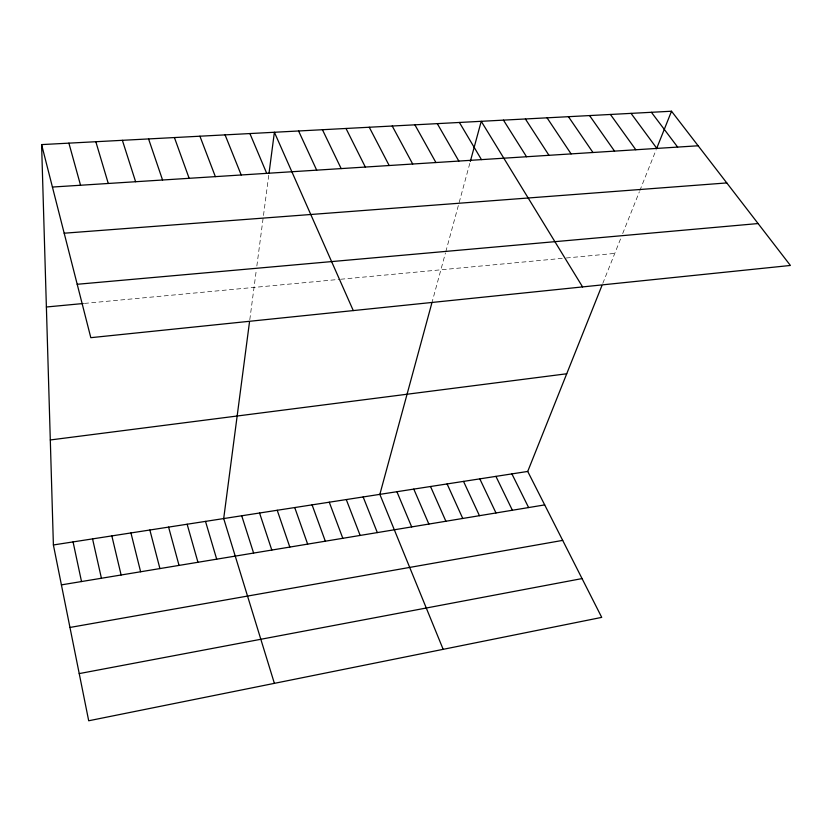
<?xml version="1.0" encoding="UTF-8"?>
<svg xmlns="http://www.w3.org/2000/svg" width="832" height="832" viewBox="0 0 832 832"><rect width="100%" height="100%" fill="white"/><g stroke="black" fill="none" stroke-linecap="round" stroke-linejoin="round"><path stroke-width="0.62" stroke-dasharray="4.16 3.12" d="M249.798 319.706L256.339 269.87M256.849 266.001L268.861 174.439M431.777 303.295L445.463 252.918M445.806 251.68L469.986 162.698M602.784 283.421L621.254 237.162M622.679 233.594L639.371 191.766M639.839 190.601L656.23 149.552M84.438 303.41L339.456 279.365M340.673 279.25L565.022 258.097M566.28 257.982L614.765 253.417"/><path stroke-width="1.25" d="M249.475 322.15L223.694 518.565L274.383 683.353M269.027 173.212L274.394 132.267L353.278 310.586M431.777 303.295L379.85 494.364L443.165 649.334M470.309 161.491L481.239 121.306L582.587 286.915M41.6 144.591L90.813 337.678L790.4 265.46L671.518 111.228L41.6 144.591L53.394 544.96L88.702 720.772L601.723 617.375L527.727 471.442L601.879 285.698M656.698 148.366L671.518 111.228M79.227 673.598L582.046 578.583M69.961 627.453L562.682 540.384M61.412 584.875L544.69 504.899M53.394 544.96L527.727 471.442M50.294 439.962L566.717 373.776M46.384 306.998L83.179 303.524M77.199 284.284L758.098 223.548M64.178 233.21L726.794 182.926M52.416 187.044L698.152 145.777M651.404 112.299L677.633 147.087M631.041 113.37L656.864 148.418M610.428 114.462L635.825 149.76M589.566 115.575L614.526 151.122M568.443 116.688L592.956 152.506M547.05 117.822L571.095 153.899M525.387 118.966L548.964 155.314M503.454 120.13L526.531 156.749M459.399 122.46L481.468 159.63M437.289 123.635L458.838 161.075M414.898 124.821L435.916 162.542M392.226 126.017L412.693 164.018M369.262 127.234L389.168 165.526M346.008 128.471L365.321 167.045M511.898 473.897L528.611 507.562M495.924 476.372L512.377 510.245M322.442 129.719L341.162 168.594M479.804 478.868L495.986 512.959M463.528 481.385L479.45 515.694M298.584 130.978L316.68 170.154M447.106 483.933L462.748 518.461M430.529 486.502L445.89 521.248M413.795 489.102L428.865 524.066M249.902 133.557L266.708 173.347M396.906 491.712L411.674 526.916M225.077 134.878L241.207 174.98M363.147 496.954L377.322 532.594M346.278 499.564L360.152 535.444M199.919 136.209L215.353 176.634M329.264 502.195L342.815 538.304M312.083 504.868L325.322 541.206M174.418 137.561L189.145 178.308M294.736 507.551L307.653 544.128M277.222 510.266L289.817 547.082M148.574 138.923L162.562 180.003M259.553 513.001L271.804 550.056M122.377 140.317L135.616 181.73M241.706 515.767L253.614 553.072M95.826 141.721L108.274 183.477M205.504 521.383L216.694 559.177M187.138 524.233L197.954 562.276M68.9 143.146L80.548 185.245M168.594 527.103L179.036 565.406M149.864 530.005L159.921 568.578M130.946 532.938L140.618 571.771M111.842 535.902L121.118 574.995M92.56 538.886L101.421 578.25M73.07 541.902L81.515 581.547"/></g></svg>
